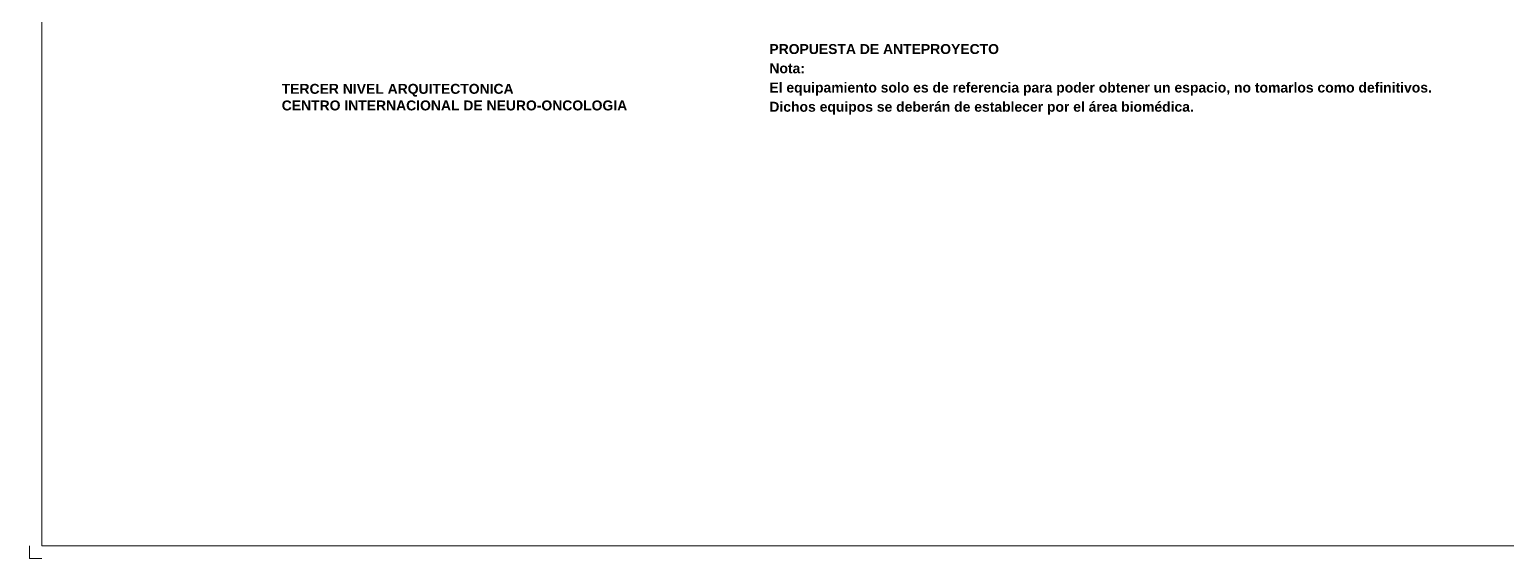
# Model space of a CAD drawing. Header units: metres. Extents: x -22 to 564, y 0 to 143.
# Drawn here: x 274.1 to 333.4, y 9.5 to 30.7 of the extents above; entities that cross this region are included whole.
import ezdxf

# ---------------------------------------------------------------- set-up
doc = ezdxf.new("R2010")
doc.units = ezdxf.units.M
doc.layers.add('TEXTO', color=7, linetype='Continuous')
doc.layers.add('XREF PIE 1.100$0$G-ANNO-TTLB', color=7, linetype='Continuous', lineweight=9)
doc.styles.add('100 SERVICIOS 40', font='arialbd.ttf', dxfattribs={"height": 0.4})

# ---------------------------------------------------------------- blocks, each defined once
blk = doc.blocks.new('XREF PIE 1.100$0$ZUM-TB-XX-PP_PIE DE PLANO - ZUM_TB_PP_XX__PIE DE PLANO 90x60cm-1443826-PLANTA BAJA GENERAL')
at = {"layer": 'XREF PIE 1.100$0$G-ANNO-TTLB', "lineweight": 20}
for p, q in [((-0.4632, 0.005), (-0.4632, 0.595)), ((0.3018, 0.005), (-0.4632, 0.005))]:
    blk.add_line(p, q, dxfattribs=at)
at = {"layer": 'XREF PIE 1.100$0$G-ANNO-TTLB'}
for p, q in [((-0.4682, 0.005), (-0.4682, 0)), ((-0.4682, 0), (-0.4632, 0))]:
    blk.add_line(p, q, dxfattribs=at)

msp = doc.modelspace()

# ---------------------------------------------------------------- block references
at = {"layer": 'XREF PIE 1.100$0$G-ANNO-TTLB', "xscale": 100.0000000000004, "yscale": 100.0000000000004, "zscale": 100.0000000000004}
msp.add_blockref('XREF PIE 1.100$0$ZUM-TB-XX-PP_PIE DE PLANO - ZUM_TB_PP_XX__PIE DE PLANO 90x60cm-1443826-PLANTA BAJA GENERAL', (320.902, 9.479), dxfattribs=at)

# ---------------------------------------------------------------- next in the draw order: texts
at = {"layer": 'TEXTO', "char_height": 0.4, "attachment_point": 1, "style": '100 SERVICIOS 40'}
for s, insert, width in [('\\pxa0.66667,sm1.15833;PROPUESTA DE ANTEPROYECTO\\PNota:\\PEl equipamiento solo es de referencia para poder obtener un espacio, no tomarlos como definitivos.\\PDichos equipos se deberán de establecer por el área biomédica.', (303.797, 30.131), 27.88357), ('TERCER NIVEL ARQUITECTONICA\\PCENTRO INTERNACIONAL DE NEURO-ONCOLOGIA', (284.211, 28.534), 13.88116)]:
    msp.add_mtext(s, dxfattribs=dict(at, insert=insert, width=width))

doc.saveas('drawing.dxf')
